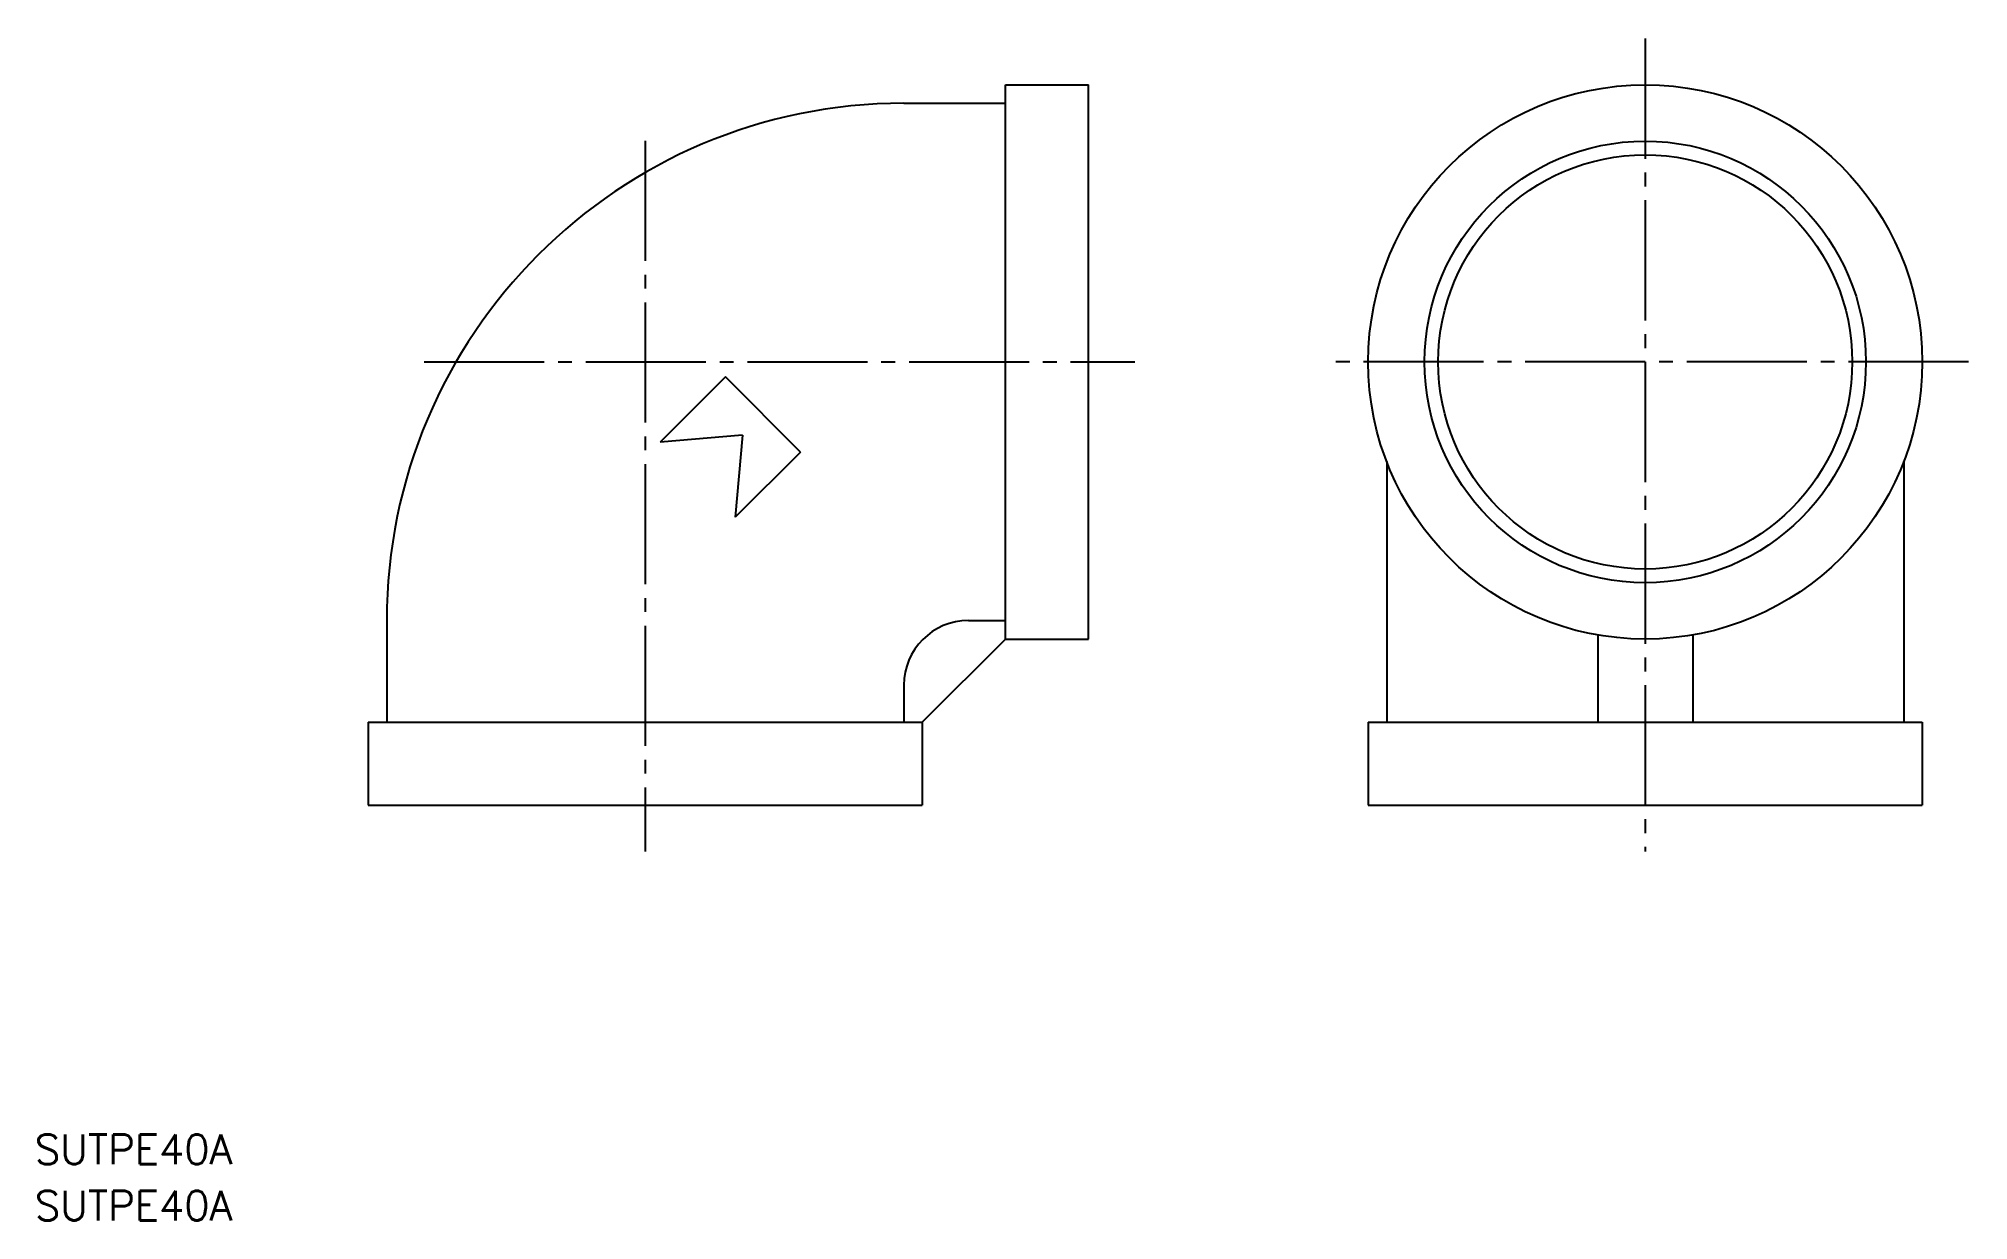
# Model space of a CAD drawing. Extents: x 47 to 256, y 151 to 279.
import ezdxf

# ---------------------------------------------------------------- set-up
doc = ezdxf.new("R2010")
doc.units = 0
doc.linetypes.add('CENTER', pattern=[17.5, 13, -1.5, 1.5, -1.5])
doc.layers.get('0').update_dxf_attribs({"linetype": 'CONTINUOUS'})
doc.layers.add('CENTER', color=1, linetype='CENTER')
doc.styles.get("Standard").update_dxf_attribs({"font": 'txt.shx', "bigfont": '@extfont2.shx'})

msp = doc.modelspace()

# ---------------------------------------------------------------- linework, layer by layer
at = {"color": 7, "linetype": 'CONTINUOUS'}
for p, q in [((151.84, 213.82), (151.84, 273.82)), ((151.84, 273.82), (160.84, 273.82)), ((160.84, 213.82), (160.84, 273.82)), ((140.84, 271.82), (151.84, 271.82)), ((121.53, 242.2), (114.46, 235.13)), ((129.66, 234.07), (121.53, 242.2)), ((123.37, 235.91), (114.46, 235.13)), ((123.37, 235.91), (122.59, 227)), ((129.66, 234.07), (122.59, 227)), ((193.13, 233.05), (193.13, 204.82)), ((249.13, 233.05), (249.13, 204.82)), ((84.84, 215.82), (84.84, 204.82)), ((147.84, 215.82), (151.84, 215.82)), ((151.84, 213.82), (142.84, 204.82)), ((151.84, 213.82), (160.84, 213.82)), ((215.98, 214.27), (215.98, 204.82)), ((226.28, 214.27), (226.28, 204.82)), ((140.84, 208.82), (140.84, 204.82)), ((82.84, 204.82), (142.84, 204.82)), ((82.84, 204.82), (82.84, 195.82)), ((142.84, 204.82), (142.84, 195.82)), ((191.13, 204.82), (251.13, 204.82)), ((191.13, 204.82), (191.13, 195.82)), ((251.13, 204.82), (251.13, 195.82)), ((82.84, 195.82), (142.84, 195.82)), ((191.13, 195.82), (251.13, 195.82))]:
    msp.add_line(p, q, dxfattribs=at)
for radius in [30, 23.9, 22.42]:
    msp.add_circle((221.13, 243.82), radius, dxfattribs=at)
for centre, radius in [((140.84, 215.82), 56), ((147.84, 208.82), 7)]:
    msp.add_arc(centre, radius, 90, 180, dxfattribs=at)
at = {"layer": 'CENTER', "color": 1, "linetype": 'CENTER'}
for p, q in [((221.13, 278.82), (221.13, 190.82)), ((112.84, 267.76), (112.84, 190.82)), ((88.9, 243.82), (165.84, 243.82)), ((256.13, 243.82), (186.13, 243.82))]:
    msp.add_line(p, q, dxfattribs=at)

# ---------------------------------------------------------------- texts
at = {"color": 7, "linetype": 'CONTINUOUS'}
for p in [(46.73, 156.98), (46.73, 150.89)]:
    msp.add_text('SUTPE40A', height=3.2, dxfattribs=at).set_placement(p)

doc.saveas('drawing.dxf')
